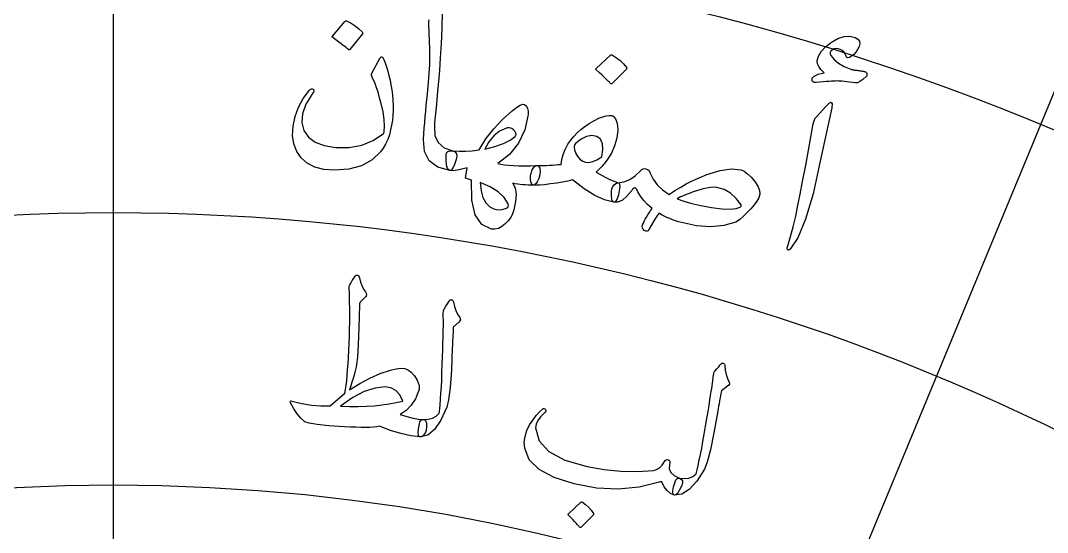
# Model space of a CAD drawing. Header units: millimetres. Extents: x -65 to 65, y -65 to 84.
# Drawn here: x -1.52 to 15.3, y 30 to 38.38 of the extents above; entities that cross this region are included whole.
import ezdxf

# ---------------------------------------------------------------- set-up
doc = ezdxf.new("R2010")
doc.units = ezdxf.units.MM
for name, color, linetype in [('ENGRAVE', 7, 'Continuous'), ('ENGRAVE_FINE', 8, 'Continuous'), ('GUIDE', 3, 'Continuous'), ('TEXT', 5, 'Continuous')]:
    doc.layers.add(name, color=color, linetype=linetype)

msp = doc.modelspace()

# ---------------------------------------------------------------- linework, layer by layer
at = {"layer": 'ENGRAVE'}
for radius in [57.525, 48.6086, 39.6922, 30.7759]:
    msp.add_circle((0, 0), radius, dxfattribs=at)
at = {"layer": 'ENGRAVE_FINE'}
for points in [[(18.6017, 44.9085), (15.1896, 36.6709)], [(0, 39.6923), (0, 30.7759)], [(15.1896, 36.6709), (11.7774, 28.4332)], [(0, 30.7759), (0, 21.8595)]]:
    msp.add_lwpolyline(points, dxfattribs=at)
for radius in [53.0668, 44.1504, 35.2341]:
    msp.add_circle((0, 0), radius, dxfattribs=at)
at = {"layer": 'GUIDE'}
msp.add_circle((0, 0), 59.475, dxfattribs=at)
at = {"layer": 'TEXT'}
msp.add_lwpolyline([(5.3868, 38.5234), (5.3802, 38.251), (5.3704, 37.9997), (5.3577, 37.7693), (5.342, 37.5599), (5.3256, 37.3812), (5.311, 37.2211), (5.2984, 37.0794), (5.2876, 36.9563), (5.2785, 36.8516), (5.2708, 36.7656), (5.2647, 36.698), (5.2601, 36.649), (5.2709, 36.4987), (5.3253, 36.3814), (5.4232, 36.2969), (5.5647, 36.2447), (5.6037, 36.2277), (5.6257, 36.1986), (5.6309, 36.1575), (5.6192, 36.1043), (5.5895, 36.0223), (5.5623, 35.9646), (5.5375, 35.9313), (5.5152, 35.9223), (5.3156, 35.9804), (5.1772, 36.0843), (5.0998, 36.2348), (5.0835, 36.4325), (5.0894, 36.525), (5.0961, 36.6178), (5.1034, 36.7106), (5.1114, 36.8036), (5.1198, 36.8968), (5.1285, 36.9901), (5.1374, 37.0837), (5.1466, 37.1774), (5.1644, 37.3562), (5.1769, 37.5176), (5.1841, 37.6617), (5.1859, 37.7884), (5.1843, 37.9106), (5.1808, 38.0411), (5.1754, 38.1797), (5.1681, 38.3267), (5.1681, 38.353), (5.1719, 38.3764), (5.1797, 38.3971)], dxfattribs=at)
for points in [[(3.7988, 38.3663), (3.8039, 38.3704), (3.8108, 38.3724), (3.8193, 38.3725), (3.8296, 38.3706), (3.8997, 38.3348), (3.9648, 38.2931), (4.0249, 38.2453), (4.08, 38.1917), (4.0851, 38.1838), (4.0869, 38.1764), (4.0854, 38.1692), (4.0807, 38.1624), (3.877, 37.9068), (3.8698, 37.9009), (3.8613, 37.9002), (3.8515, 37.9046), (3.8403, 37.9142), (3.8305, 37.9225), (3.8152, 37.9349), (3.7941, 37.9516), (3.7673, 37.9725), (3.7344, 37.9976), (3.6947, 38.027), (3.6484, 38.0606), (3.5953, 38.0984), (3.5884, 38.1045), (3.5852, 38.1103), (3.5857, 38.1157), (3.5899, 38.1207)], [(12.1589, 37.3571), (12.1085, 37.3642), (12.0617, 37.3705), (12.0184, 37.3761), (11.9788, 37.381), (11.9428, 37.3849), (11.9108, 37.3875), (11.8826, 37.3888), (11.8583, 37.389), (11.8334, 37.3882), (11.8033, 37.3869), (11.768, 37.3851), (11.7276, 37.3827), (11.6819, 37.3796), (11.6309, 37.3754), (11.5746, 37.3702), (11.5131, 37.364), (11.4888, 37.3639), (11.4698, 37.3697), (11.4562, 37.3815), (11.4478, 37.3992), (11.4507, 37.4355), (11.4841, 37.4686), (11.5482, 37.4984), (11.6432, 37.5248), (11.5925, 37.576), (11.5573, 37.6253), (11.5375, 37.6726), (11.5333, 37.7179), (11.5533, 37.795), (11.5984, 37.8714), (11.6689, 37.9471), (11.7648, 38.0221), (11.8707, 38.0829), (11.971, 38.1163), (12.0655, 38.1224), (12.154, 38.1011), (12.1987, 38.0745), (12.224, 38.0407), (12.2301, 37.9997), (12.2169, 37.9516), (12.1921, 37.9029), (12.1631, 37.8604), (12.1299, 37.8239), (12.0926, 37.7936), (12.059, 37.7746), (12.0321, 37.7701), (12.0119, 37.7801), (11.9983, 37.8046), (11.9848, 37.8391), (11.9652, 37.8674), (11.9395, 37.8895), (11.9079, 37.9054), (11.8728, 37.9163), (11.8398, 37.9191), (11.8088, 37.9136), (11.7798, 37.8998), (11.7556, 37.8798), (11.7435, 37.858), (11.7435, 37.8342), (11.7556, 37.8087), (11.8092, 37.74), (11.8814, 37.6791), (11.972, 37.6259), (12.0812, 37.5803), (12.0911, 37.5775), (12.1023, 37.5749), (12.1149, 37.5726), (12.1288, 37.5706), (12.1441, 37.5687), (12.1605, 37.5666), (12.1782, 37.5643), (12.1971, 37.5619), (12.2175, 37.5589), (12.236, 37.5564), (12.2526, 37.5542), (12.2672, 37.5524), (12.2801, 37.5507), (12.2915, 37.5487), (12.3012, 37.5466), (12.3093, 37.5443), (12.324, 37.5378), (12.3349, 37.5292), (12.3421, 37.5185), (12.3455, 37.5057), (12.3465, 37.4942), (12.3454, 37.4838), (12.3421, 37.4746), (12.3367, 37.4667), (12.2807, 37.4159), (12.2324, 37.3807), (12.1918, 37.3611), (12.1589, 37.3571)], [(4.4297, 37.7513), (4.4534, 37.687), (4.4759, 37.62), (4.497, 37.5504), (4.5167, 37.4782), (4.5346, 37.403), (4.5501, 37.3245), (4.5632, 37.2426), (4.574, 37.1573), (4.5818, 37.0727), (4.5855, 36.9892), (4.5852, 36.907), (4.5808, 36.8259), (4.5724, 36.7458), (4.5601, 36.6665), (4.5437, 36.5878), (4.5233, 36.5099), (4.4957, 36.4289), (4.4626, 36.3549), (4.4242, 36.2879), (4.3804, 36.228), (4.241, 36.0961), (4.0682, 36.0027), (3.8618, 35.9473), (3.6214, 35.9293), (3.4504, 35.9418), (3.3029, 35.9791), (3.1788, 36.0414), (3.0779, 36.129), (3.0051, 36.2365), (2.9586, 36.359), (2.9385, 36.4965), (2.9452, 36.6491), (2.9786, 36.8087), (3.0348, 36.96), (3.114, 37.103), (3.2164, 37.2375), (3.2321, 37.2525), (3.2468, 37.2603), (3.2604, 37.2609), (3.273, 37.2544), (3.284, 37.242), (3.2861, 37.2259), (3.279, 37.2061), (3.263, 37.1825), (3.1576, 37.0113), (3.0996, 36.8537), (3.0884, 36.7098), (3.1235, 36.5798), (3.1981, 36.4715), (3.3091, 36.3888), (3.4566, 36.3314), (3.6407, 36.2988), (3.8672, 36.298), (4.0735, 36.3358), (4.2602, 36.4127), (4.4277, 36.5289), (4.4314, 36.5332), (4.4345, 36.5399), (4.4369, 36.549), (4.4388, 36.5604), (4.4446, 36.6512), (4.4382, 36.7585), (4.4195, 36.8824), (4.3883, 37.0227), (4.3695, 37.0937), (4.3511, 37.1599), (4.3328, 37.2212), (4.3149, 37.2776), (4.297, 37.3291), (4.2789, 37.3752), (4.2607, 37.4162), (4.2422, 37.4519), (4.2336, 37.4704), (4.2295, 37.4871), (4.2297, 37.5019), (4.2345, 37.5148), (4.3755, 37.7686), (4.3877, 37.7829), (4.4008, 37.7848), (4.4148, 37.7743), (4.4297, 37.7513)], [(8.1451, 37.8135), (8.1507, 37.8169), (8.1578, 37.8182), (8.1663, 37.8173), (8.1763, 37.8142), (8.2421, 37.7707), (8.3023, 37.7218), (8.3569, 37.6675), (8.4057, 37.6079), (8.4099, 37.5995), (8.4108, 37.5919), (8.4086, 37.585), (8.4031, 37.5788), (8.1712, 37.348), (8.1634, 37.343), (8.1548, 37.3432), (8.1455, 37.3487), (8.1354, 37.3595), (8.1266, 37.3688), (8.1127, 37.383), (8.0936, 37.402), (8.0693, 37.4257), (8.0392, 37.4544), (8.0031, 37.4881), (7.9607, 37.5268), (7.912, 37.5704), (7.9058, 37.5773), (7.9032, 37.5834), (7.9044, 37.5887), (7.9092, 37.5932)], [(6.739, 37.003), (6.7689, 36.9757), (6.7882, 36.9397), (6.7971, 36.895), (6.7954, 36.8416), (6.7406, 36.5885), (6.6394, 36.3701), (6.4926, 36.186), (6.3008, 36.0358), (6.352, 36.0248), (6.4118, 36.0157), (6.4801, 36.0084), (6.5569, 36.0029), (6.6421, 35.9996), (6.7357, 35.9989), (6.8375, 36.0008), (6.9478, 36.0052), (6.9597, 36.002), (6.9702, 35.9935), (6.9792, 35.9798), (6.9867, 35.9608), (6.9925, 35.9063), (6.9872, 35.8508), (6.9707, 35.7943), (6.9431, 35.7366), (6.9275, 35.7136), (6.9128, 35.6973), (6.899, 35.6878), (6.886, 35.685), (6.8409, 35.685), (6.7965, 35.686), (6.7528, 35.6879), (6.7097, 35.6909), (6.6675, 35.695), (6.6265, 35.7004), (6.5866, 35.7072), (6.5479, 35.7154), (6.5838, 35.6348), (6.5986, 35.5356), (6.5921, 35.4177), (6.5647, 35.2811), (6.5424, 35.2166), (6.5113, 35.1565), (6.4712, 35.1008), (6.4222, 35.0494), (6.3663, 35.0048), (6.3097, 34.9759), (6.2526, 34.9627), (6.1948, 34.9652), (6.0371, 35.038), (5.9304, 35.1957), (5.8742, 35.4386), (5.8684, 35.7672), (5.7726, 35.7975), (5.8003, 35.9692), (5.7124, 35.9431), (5.6357, 35.9266), (5.5699, 35.9196), (5.5152, 35.9223), (5.4863, 35.9421), (5.4663, 35.9912), (5.4552, 36.0697), (5.4529, 36.1774), (5.4602, 36.2105), (5.4812, 36.2327), (5.5161, 36.2442), (5.5647, 36.2447), (5.6666, 36.2386), (5.7721, 36.2398), (5.8811, 36.2484), (5.9937, 36.2644), (6.1059, 36.44), (6.2332, 36.6046), (6.3758, 36.758), (6.5338, 36.9), (6.6086, 36.9561), (6.6678, 36.992), (6.7113, 37.0076), (6.739, 37.003)], [(11.6707, 36.9732), (11.7256, 37.0261), (11.7605, 37.0398), (11.7756, 37.0141), (11.7706, 36.9491), (11.5824, 36.0771), (11.4634, 35.5429), (11.3403, 35.1252), (11.2145, 34.8235), (11.0866, 34.6376), (11.07, 34.6244), (11.0571, 34.6185), (11.048, 34.62), (11.0427, 34.6288), (11.04, 34.6409), (11.0399, 34.6554), (11.0425, 34.6724), (11.0478, 34.6919), (11.0954, 34.8414), (11.1391, 35.0022), (11.1787, 35.1743), (11.2141, 35.3577), (11.2242, 35.4054), (11.2501, 35.5345), (11.2915, 35.7452), (11.3482, 36.0375), (11.4662, 36.6879), (11.4748, 36.7218), (11.4862, 36.7519), (11.5004, 36.7783), (11.5174, 36.801)], [(8.1658, 36.8222), (8.1709, 36.821), (8.1756, 36.8196), (8.1798, 36.8181), (8.1834, 36.8164), (8.1868, 36.8147), (8.1901, 36.8126), (8.1934, 36.8104), (8.1966, 36.8079), (8.2289, 36.7671), (8.2509, 36.7169), (8.2628, 36.6573), (8.2644, 36.5885), (8.2481, 36.453), (8.2135, 36.3259), (8.1608, 36.2071), (8.0902, 36.0965), (8.071, 36.071), (8.051, 36.0458), (8.0301, 36.0208), (8.0084, 35.9959), (7.9858, 35.9712), (7.9624, 35.9467), (7.9381, 35.9224), (7.913, 35.8983), (7.9624, 35.8679), (8.0106, 35.8399), (8.0573, 35.8142), (8.1027, 35.7909), (8.1468, 35.7701), (8.1896, 35.752), (8.2312, 35.7368), (8.2716, 35.7243), (8.2861, 35.7152), (8.2945, 35.6958), (8.2968, 35.6662), (8.2931, 35.6263), (8.2755, 35.5274), (8.2538, 35.4578), (8.228, 35.4175), (8.1981, 35.4066), (8.0496, 35.4415), (7.8884, 35.514), (7.714, 35.6236), (7.5256, 35.7704), (7.4479, 35.7515), (7.362, 35.7341), (7.2678, 35.7182), (7.1655, 35.7038), (7.0639, 35.6917), (6.9829, 35.6846), (6.9224, 35.6825), (6.8825, 35.6856), (6.8637, 35.6943), (6.8495, 35.7123), (6.8398, 35.7395), (6.8345, 35.776), (6.8338, 35.7965), (6.8346, 35.8166), (6.8369, 35.8364), (6.8407, 35.856), (6.8457, 35.8754), (6.8513, 35.8946), (6.8575, 35.9137), (6.8644, 35.9326), (6.8819, 35.9667), (6.901, 35.9902), (6.9218, 36.0033), (6.9442, 36.0059), (6.9965, 36.0054), (7.0475, 36.0057), (7.0974, 36.0068), (7.1461, 36.0089), (7.1941, 36.0117), (7.2418, 36.0152), (7.2892, 36.0193), (7.3363, 36.0242), (7.3459, 36.1053), (7.3676, 36.1871), (7.4015, 36.2696), (7.4477, 36.3529), (7.4935, 36.4182), (7.5441, 36.4801), (7.5994, 36.5387), (7.6596, 36.5939), (7.7251, 36.6457), (7.7964, 36.6938), (7.8734, 36.7383), (7.9562, 36.7791), (8.0194, 36.8043), (8.0755, 36.8199), (8.1243, 36.8258), (8.1658, 36.8222)], [(6.4917, 36.6204), (6.4777, 36.6221), (6.4643, 36.6224), (6.4516, 36.6212), (6.4396, 36.6185), (6.3289, 36.5656), (6.2331, 36.4906), (6.1524, 36.3936), (6.0866, 36.2747), (6.2527, 36.3172), (6.3906, 36.3659), (6.5003, 36.421), (6.5816, 36.4828), (6.5921, 36.494), (6.5979, 36.5065), (6.5987, 36.5204), (6.5948, 36.5356), (6.5793, 36.5674), (6.5569, 36.5922), (6.5277, 36.6098), (6.4917, 36.6204)], [(7.922, 36.4824), (7.8372, 36.4959), (7.7508, 36.4812), (7.6627, 36.4385), (7.5733, 36.3676), (7.5551, 36.3418), (7.5502, 36.3058), (7.5584, 36.2597), (7.5797, 36.2034), (7.6118, 36.1481), (7.6488, 36.1055), (7.6907, 36.0758), (7.7376, 36.0588), (7.7924, 36.056), (7.8545, 36.0697), (7.924, 36.0997), (8.001, 36.146), (8.0221, 36.2657), (8.016, 36.3617), (7.9827, 36.434), (7.922, 36.4824)], [(10.2836, 35.9336), (10.3361, 35.9107), (10.3913, 35.8714), (10.4493, 35.8157), (10.5099, 35.7434), (10.5594, 35.6679), (10.5865, 35.5979), (10.5916, 35.5336), (10.5745, 35.4748), (10.5422, 35.4202), (10.4992, 35.3611), (10.4456, 35.2976), (10.3814, 35.2297), (10.3183, 35.1687), (10.2667, 35.1226), (10.2267, 35.0916), (10.198, 35.0756), (10.0001, 35.0221), (9.7862, 35.0037), (9.556, 35.0201), (9.3089, 35.0709), (9.2595, 35.0849), (9.211, 35.1004), (9.1634, 35.1176), (9.1166, 35.1363), (9.0709, 35.1563), (9.0263, 35.1774), (8.9829, 35.1995), (8.9406, 35.2227), (8.9162, 35.1943), (8.8804, 35.1407), (8.8334, 35.0619), (8.7751, 34.9579), (8.7615, 34.9382), (8.7443, 34.9292), (8.7233, 34.931), (8.6987, 34.9434), (8.6797, 34.9617), (8.6685, 34.9826), (8.6653, 35.0063), (8.67, 35.0327), (8.6838, 35.0636), (8.6992, 35.0954), (8.7162, 35.1283), (8.7349, 35.1622), (8.7554, 35.1968), (8.7779, 35.2318), (8.8023, 35.2673), (8.8287, 35.3032), (8.7539, 35.3661), (8.6899, 35.4327), (8.6367, 35.5031), (8.5943, 35.5772), (8.5824, 35.6013), (8.5704, 35.6193), (8.5583, 35.6313), (8.5461, 35.6373), (8.5349, 35.6367), (8.5222, 35.63), (8.5081, 35.617), (8.4925, 35.598), (8.4155, 35.5022), (8.3408, 35.4384), (8.2684, 35.4065), (8.1981, 35.4066), (8.1897, 35.411), (8.1821, 35.4205), (8.1752, 35.4349), (8.1689, 35.4542), (8.1605, 35.5221), (8.16, 35.579), (8.1675, 35.6246), (8.183, 35.6592), (8.2051, 35.6874), (8.2273, 35.7076), (8.2494, 35.7199), (8.2716, 35.7243), (8.3665, 35.7369), (8.4596, 35.7743), (8.551, 35.8366), (8.6409, 35.9239), (8.6596, 35.9406), (8.6799, 35.9508), (8.702, 35.9546), (8.7258, 35.9518), (8.7501, 35.9424), (8.7701, 35.9271), (8.7859, 35.9057), (8.7973, 35.8784), (8.8425, 35.7805), (8.9088, 35.6903), (8.9961, 35.6077), (9.1044, 35.5324), (9.2011, 35.5945), (9.2951, 35.6516), (9.3861, 35.7036), (9.4743, 35.7506), (9.724, 35.8596), (9.9427, 35.926), (10.1294, 35.9505), (10.2836, 35.9336)], [(6.0089, 35.7255), (6.0248, 35.5909), (6.057, 35.4802), (6.1054, 35.3933), (6.1703, 35.3301), (6.234, 35.2971), (6.3008, 35.2822), (6.3709, 35.2855), (6.4444, 35.3069), (6.4621, 35.3194), (6.4719, 35.3351), (6.4738, 35.3541), (6.4678, 35.3763), (6.4043, 35.4793), (6.3067, 35.572), (6.1749, 35.6542), (6.0089, 35.7255)], [(10.2845, 35.36), (10.2052, 35.4674), (10.112, 35.551), (10.0053, 35.6108), (9.8851, 35.6467), (9.8267, 35.6495), (9.7522, 35.6411), (9.6615, 35.6214), (9.555, 35.5903), (9.5, 35.5722), (9.4494, 35.5548), (9.4033, 35.5379), (9.3616, 35.5218), (9.3242, 35.5061), (9.2911, 35.4906), (9.2624, 35.4754), (9.2378, 35.4605), (9.3455, 35.4204), (9.4754, 35.3837), (9.6275, 35.3504), (9.802, 35.32), (9.9717, 35.2981), (10.1064, 35.2916), (10.2062, 35.3009), (10.2709, 35.3262), (10.2814, 35.3326), (10.2872, 35.3403), (10.2882, 35.3495), (10.2845, 35.36)], [(4.3624, 31.7389), (4.3171, 31.7296), (4.2643, 31.723), (4.2038, 31.7188), (4.1358, 31.7172), (4.0601, 31.7177), (3.9766, 31.7197), (3.8855, 31.7233), (3.7865, 31.7284), (3.5317, 31.7464), (3.3391, 31.7656), (3.2086, 31.7872), (3.1404, 31.8118), (3.0745, 31.8678), (3.0133, 31.9381), (2.9568, 32.0229), (2.9049, 32.122), (2.9001, 32.1376), (2.9016, 32.1474), (2.9093, 32.1514), (2.9234, 32.1495), (3.0871, 32.1103), (3.2467, 32.0844), (3.4024, 32.0719), (3.5544, 32.0729), (3.794, 32.279), (3.8049, 32.3385), (3.815, 32.4062), (3.8243, 32.4822), (3.8326, 32.5663), (3.8403, 32.6583), (3.8473, 32.7576), (3.8538, 32.8643), (3.8596, 32.9783), (3.8648, 33.0968), (3.8688, 33.2136), (3.8718, 33.3287), (3.8737, 33.4421), (3.8744, 33.5536), (3.8739, 33.663), (3.8723, 33.7703), (3.8695, 33.8755), (3.8631, 34.0286), (3.8764, 34.054), (3.8897, 34.0782), (3.9031, 34.1012), (3.9166, 34.123), (3.93, 34.1435), (3.943, 34.1629), (3.9557, 34.1811), (3.9681, 34.1981), (3.9746, 34.2045), (3.9822, 34.2086), (3.9908, 34.2107), (4.0004, 34.2106), (4.0113, 34.2069), (4.0204, 34.1985), (4.0277, 34.1855), (4.0331, 34.1678), (4.053, 34.0957), (4.0761, 34.0329), (4.1023, 33.9795), (4.1317, 33.9354), (4.145, 33.9141), (4.1495, 33.8934), (4.1452, 33.8735), (4.132, 33.8542), (4.0587, 33.7819), (4.0473, 33.7697), (4.0395, 33.7559), (4.0353, 33.7403), (4.0348, 33.7232), (4.025, 33.3528), (4.0135, 33.0671), (4.0008, 32.8658), (3.9872, 32.749), (3.98, 32.7105), (3.9704, 32.6683), (3.9586, 32.6223), (3.9445, 32.5725), (3.9285, 32.5188), (3.9111, 32.4613), (3.8922, 32.3999), (3.8719, 32.3346), (4.0371, 32.4373), (4.2043, 32.5253), (4.3736, 32.5985), (4.5445, 32.6568), (4.6341, 32.679), (4.7105, 32.6878), (4.7734, 32.6833), (4.8228, 32.6657), (4.8826, 32.6226), (4.9339, 32.5644), (4.9764, 32.4911), (5.0103, 32.4028), (5.0138, 32.3829), (5.0136, 32.3607), (5.0098, 32.3363), (5.0024, 32.3095), (4.9494, 32.1861), (4.8811, 32.082), (4.7974, 31.9974), (4.6983, 31.9319), (4.812, 31.8962), (4.9134, 31.8702), (5.0025, 31.8538), (5.0794, 31.8474), (5.0995, 31.8429), (5.1146, 31.8303), (5.1248, 31.8095), (5.13, 31.7805), (5.1311, 31.7226), (5.1257, 31.6744), (5.1138, 31.6357), (5.0955, 31.6066), (5.0755, 31.5856), (5.0585, 31.571), (5.0446, 31.5628), (5.0337, 31.5611), (4.8756, 31.581), (4.7112, 31.6173), (4.5402, 31.67), (4.3624, 31.7389)], [(5.4185, 33.6527), (5.4494, 33.7009), (5.4736, 33.7392), (5.491, 33.7676), (5.5017, 33.786), (5.5096, 33.7976), (5.5186, 33.8053), (5.5287, 33.8092), (5.5399, 33.8092), (5.5519, 33.8052), (5.5611, 33.7975), (5.5676, 33.7863), (5.5714, 33.7714), (5.5879, 33.6986), (5.6108, 33.6318), (5.6401, 33.5707), (5.6758, 33.5155), (5.6854, 33.4981), (5.686, 33.4803), (5.6775, 33.4619), (5.6601, 33.443), (5.5708, 33.3567), (5.5684, 33.3118), (5.5661, 33.2677), (5.5639, 33.2244), (5.5619, 33.1819), (5.5599, 33.1401), (5.5581, 33.0992), (5.5564, 33.0591), (5.5548, 33.0197), (5.5395, 32.6556), (5.5192, 32.3723), (5.4947, 32.1698), (5.4664, 32.048), (5.3689, 31.8348), (5.2639, 31.6827), (5.1512, 31.5917), (5.0306, 31.5616), (5.0275, 31.5621), (5.0243, 31.5626), (5.0212, 31.5631), (5.0181, 31.5636), (5.0024, 31.5844), (4.9969, 31.6273), (5.0018, 31.6921), (5.0169, 31.779), (5.0249, 31.8108), (5.0375, 31.8328), (5.0546, 31.8452), (5.0762, 31.8479), (5.1588, 31.8511), (5.2301, 31.8695), (5.2903, 31.903), (5.3394, 31.9518), (5.3479, 32.0188), (5.3557, 32.0952), (5.3627, 32.1812), (5.3691, 32.2767), (5.3749, 32.3813), (5.3802, 32.4945), (5.3849, 32.6163), (5.3891, 32.7469), (5.3941, 32.875), (5.3981, 32.9902), (5.4012, 33.0925), (5.4034, 33.1819), (5.405, 33.2584), (5.4067, 33.3217), (5.4083, 33.3721), (5.4099, 33.4093), (5.406, 33.5959), (5.4078, 33.614), (5.4105, 33.6295), (5.4141, 33.6424), (5.4185, 33.6527)], [(9.8518, 32.6313), (9.8889, 32.675), (9.9179, 32.7098), (9.939, 32.7356), (9.9521, 32.7524), (9.9615, 32.7628), (9.9714, 32.7693), (9.9819, 32.7718), (9.9929, 32.7703), (10.0043, 32.7647), (10.0125, 32.7559), (10.0174, 32.7439), (10.0192, 32.7286), (10.0258, 32.6543), (10.0396, 32.585), (10.0605, 32.5206), (10.0885, 32.4611), (10.0958, 32.4426), (10.094, 32.4248), (10.0832, 32.4077), (10.0633, 32.3913), (9.9634, 32.3177), (9.955, 32.2736), (9.9469, 32.2301), (9.9389, 32.1875), (9.9312, 32.1456), (9.9237, 32.1045), (9.9165, 32.0642), (9.9095, 32.0246), (9.9027, 31.9859), (9.839, 31.627), (9.7812, 31.3489), (9.7299, 31.1515), (9.6856, 31.0345), (9.5605, 30.8362), (9.4362, 30.6995), (9.3125, 30.6243), (9.1889, 30.6105), (9.1859, 30.6114), (9.1828, 30.6123), (9.1798, 30.6132), (9.1768, 30.6142), (9.164, 30.6369), (9.1643, 30.6801), (9.1777, 30.7437), (9.2043, 30.8278), (9.2165, 30.8582), (9.2319, 30.8784), (9.2505, 30.8884), (9.2722, 30.8882), (9.3545, 30.8804), (9.4277, 30.8891), (9.4918, 30.9143), (9.547, 30.9561), (9.5643, 31.0214), (9.5821, 31.0961), (9.6006, 31.1804), (9.6196, 31.2742), (9.6393, 31.3771), (9.6596, 31.4886), (9.6805, 31.6087), (9.702, 31.7375), (9.7241, 31.8638), (9.7434, 31.9775), (9.7601, 32.0785), (9.7741, 32.1668), (9.786, 32.2423), (9.796, 32.3049), (9.8043, 32.3546), (9.8109, 32.3913), (9.8319, 32.5768), (9.8361, 32.5944), (9.8408, 32.6094), (9.8461, 32.6217), (9.8518, 32.6313)], [(4.4537, 32.3799), (4.2893, 32.3621), (4.1124, 32.3041), (3.9237, 32.2056), (3.724, 32.0666), (3.87, 32.0613), (4.0109, 32.0604), (4.1466, 32.064), (4.2773, 32.0722), (4.4028, 32.0849), (4.5228, 32.102), (4.6374, 32.1235), (4.7466, 32.1494), (4.6947, 32.2506), (4.6285, 32.3229), (4.5481, 32.366), (4.4537, 32.3799)], [(7.0296, 32.0156), (7.0435, 32.0253), (7.0563, 32.0278), (7.068, 32.0232), (7.0785, 32.0114), (7.0854, 31.9975), (7.0856, 31.9834), (7.0791, 31.9692), (7.0659, 31.9548), (7.0014, 31.8911), (6.9556, 31.8289), (6.9284, 31.7685), (6.9197, 31.7098), (6.9759, 31.4984), (7.1355, 31.3234), (7.3981, 31.1834), (7.764, 31.0756), (8.0432, 31.0264), (8.317, 30.9998), (8.5859, 30.9959), (8.8505, 31.015), (8.9002, 31.0282), (8.9465, 31.057), (8.9895, 31.1014), (9.0292, 31.1614), (9.0416, 31.1782), (9.0569, 31.1878), (9.0752, 31.1902), (9.0964, 31.1855), (9.1094, 31.1748), (9.1162, 31.1587), (9.1168, 31.1374), (9.1113, 31.1106), (9.1068, 31.0419), (9.1327, 30.9818), (9.1889, 30.9303), (9.2753, 30.8873), (9.3059, 30.8701), (9.3224, 30.8445), (9.3246, 30.8106), (9.3127, 30.7684), (9.278, 30.6935), (9.2463, 30.642), (9.2176, 30.6141), (9.1919, 30.6096), (9.1281, 30.6384), (9.0729, 30.6837), (9.0261, 30.7458), (8.9878, 30.8246), (8.9838, 30.8285), (8.9751, 30.8291), (8.9617, 30.8265), (8.9437, 30.8206), (8.6133, 30.739), (8.272, 30.7075), (7.9184, 30.7257), (7.5512, 30.7931), (7.2218, 30.8968), (6.9769, 31.0274), (6.8161, 31.1868), (6.7397, 31.3764), (6.7338, 31.4742), (6.7454, 31.5703), (6.7746, 31.6648), (6.8215, 31.7575), (6.8762, 31.8412), (6.9291, 31.9122), (6.9803, 31.9703), (7.0296, 32.0156)], [(7.6603, 30.4939), (7.6651, 30.4968), (7.671, 30.4978), (7.6779, 30.4969), (7.686, 30.494), (7.7384, 30.4546), (7.7859, 30.4105), (7.8285, 30.3617), (7.8661, 30.3083), (7.8691, 30.3009), (7.8696, 30.2941), (7.8674, 30.288), (7.8626, 30.2826), (7.6613, 30.0816), (7.6546, 30.0773), (7.6476, 30.0776), (7.6401, 30.0826), (7.6323, 30.0923), (7.6255, 30.1007), (7.6147, 30.1134), (7.5997, 30.1304), (7.5808, 30.1518), (7.5573, 30.1776), (7.529, 30.208), (7.4957, 30.2428), (7.4576, 30.2821), (7.4528, 30.2882), (7.4509, 30.2937), (7.4521, 30.2983), (7.4562, 30.3023)]]:
    msp.add_lwpolyline(points, close=True, dxfattribs=at)

doc.saveas('drawing.dxf')
